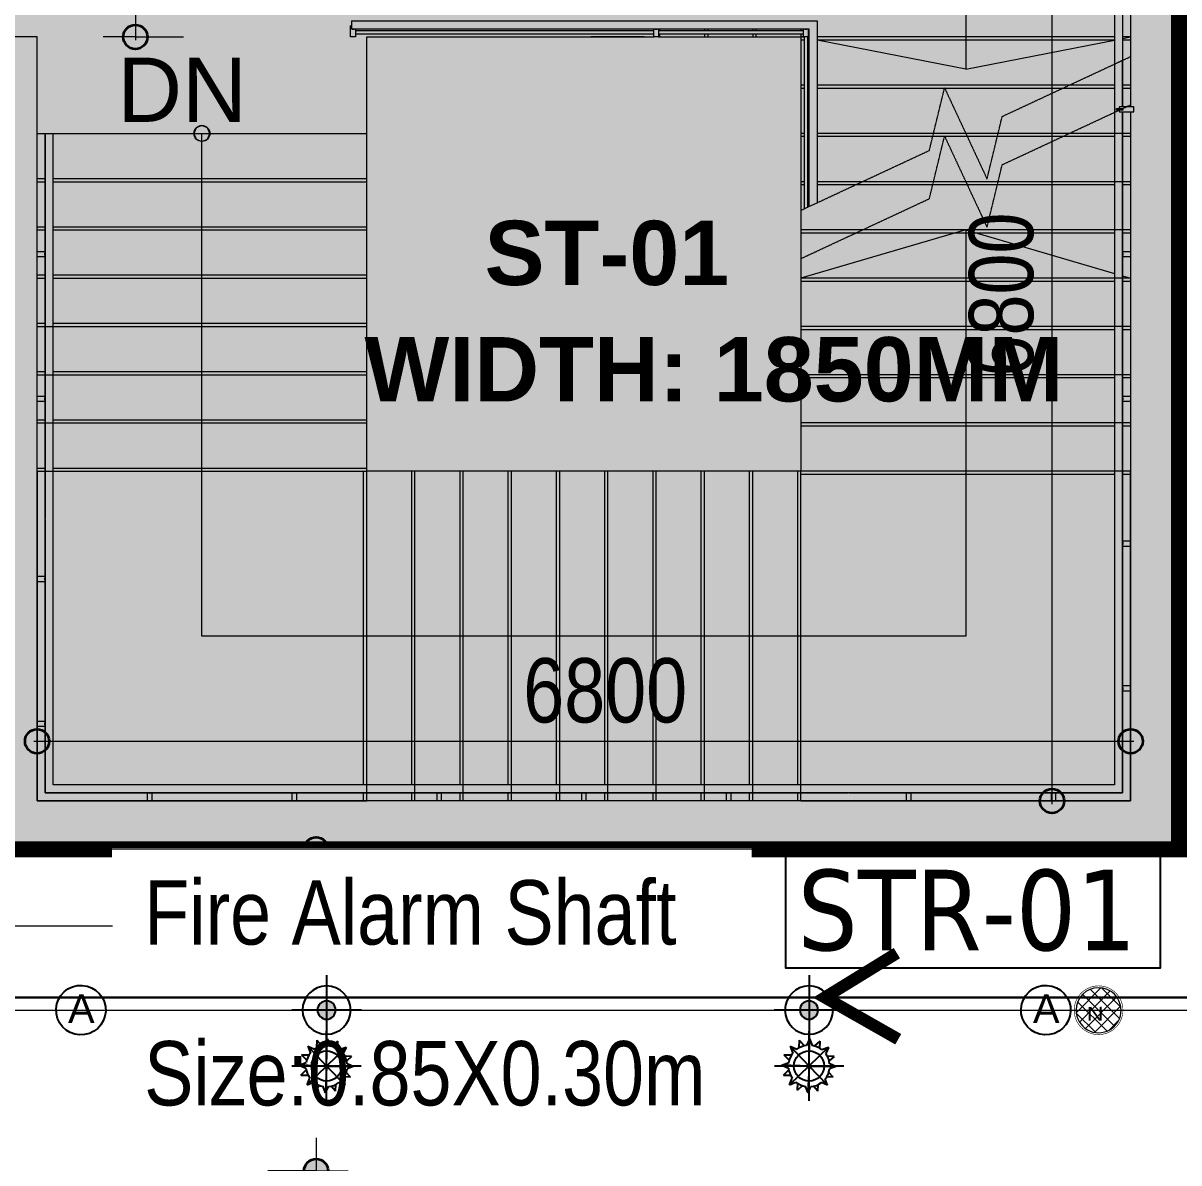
# Model space of a CAD drawing. Header units: millimetres. Extents: x 1706 to 249912, y -487248 to 27192.
# Drawn here: x 93299 to 100486, y -472397 to -465312 of the extents above; entities that cross this region are included whole.
import ezdxf

# ---------------------------------------------------------------- set-up
doc = ezdxf.new("R2010")
doc.units = ezdxf.units.MM
for name, pattern in [('DASHDOT', [1, 0.5, -0.25, 0, -0.25]), ('HIDDEN', [0.375, 0.25, -0.125]), ('Overhead', [3.96875, 2.38125, -1.5875])]:
    doc.linetypes.add(name, pattern=pattern)
doc.layers.get('0').update_dxf_attribs({"color": 251})
doc.layers.get('Defpoints').update_dxf_attribs({"color": 251})
for name, color, linetype in [('25∅', 1, 'DASHDOT'), ('FF-CEILING SPEAKER', 170, 'Continuous'), ('FIRE DISTANCE', 1, 'HIDDEN'), ('FIRE TEXT', 7, 'Continuous'), ('I-ANNO-HTCH', 251, 'Continuous'), ('PHE-MULTI SENSOR DETECTOR (ABOVE', 3, 'Continuous'), ('TRAVEL DISTANCE', 1, 'Continuous')]:
    doc.layers.add(name, color=color, linetype=linetype)
for name, color, linetype, lineweight in [('A-ANNO-DIMS', 251, 'Continuous', 5), ('A-ANNO-DIMS-200', 251, 'Continuous', 5), ('A-FLOR', 251, 'Continuous', 5), ('A-FLOR-HRAL', 251, 'Continuous', 5), ('A-WALL', 251, 'Continuous', 5), ('A-WALL-PATT', 251, 'Continuous', 25), ('Fire Speaker', 202, 'Continuous', 9), ('G-ANNO-TEXT', 251, 'Continuous', 5), ('M-FIRE-FHC', 251, 'Continuous', 9), ('McD-Fire', 1, 'Continuous', 13), ('McD-FIRE-SPRINKLER LINES', 1, 'Continuous', 9), ('McD-Travel-Distance', 192, 'Continuous', 13), ('S-STRS', 251, 'Continuous', 5), ('S-STRS-ANNO', 251, 'Continuous', 5), ('S-STRS-IDEN', 251, 'Continuous', 5), ('S-STRS-MBND', 251, 'Overhead', 5)]:
    doc.layers.add(name, color=color, linetype=linetype, lineweight=lineweight)
doc.layers.add('FF-PENDENT SPRINKLER', color=7, linetype='Continuous', true_color=0xcc0099)
doc.styles.add('Arial', font='arial.ttf', dxfattribs={"height": 300})
doc.styles.add('Arial Narrow', font='ARIALN.TTF', dxfattribs={"height": 450})
doc.styles.add('Arial_B_1', font='arialbd.ttf', dxfattribs={"height": 450})
doc.styles.add('MU', font='symusic.shx')
doc.styles.add('romand', font='romand.shx')
doc.styles.add('SWBI', font='tahoma.ttf')
doc.styles.add('Swis721 Cn BT', font='swissc.ttf', dxfattribs={"height": 395.68567})
doc.dimstyles.new('DIM 200', dxfattribs={"dimtxt": 150, "dimasz": 150, "dimexe": 50, "dimexo": 75, "dimgap": 75, "dimtad": 1, "dimdec": 0, "dimrnd": 5, "dimdsep": 46, "dimtxsty": 'romand', "dimcen": 0, "dimclrd": 7, "dimclre": 7, "dimclrt": 7, "dimadec": 0, "dimazin": 0, "dimtfac": 1, "dimtdec": 0, "dimtmove": 2, "dimatfit": 3, "dimfxl": 1, "dimtolj": 1, "dimtzin": 0, "dimarcsym": 0})
doc.dimstyles.new('RSP_DIM_2_0mm__DOT_', dxfattribs={"dimscale": 304.8, "dimtxt": 409.372389, "dimasz": 1.968504, "dimexe": 0.984252, "dimexo": 0.0625, "dimgap": 0, "dimtad": 1, "dimdec": 0, "dimrnd": 5, "dimzin": 0, "dimdsep": 46, "dimtxsty": 'Arial Narrow', "dimblk1": 'DOTSMALL', "dimblk2": 'DOTSMALL', "dimsah": 1, "dimcen": 0.09, "dimdle": 0.065617, "dimazin": 0, "dimtfac": 1, "dimtdec": 4, "dimtix": 1, "dimtmove": 0, "dimatfit": 3, "dimfxl": 0.656168, "dimfxlon": 1, "dimtvp": 1, "dimtolj": 1, "dimtzin": 0, "dimarcsym": 2})
doc.dimstyles.new('RSP_DIM_2_0mm__DOT__1', dxfattribs={"dimscale": 304.8, "dimtxt": 409.372389, "dimasz": 1.968504, "dimexe": 0.984252, "dimexo": 0.0625, "dimgap": 0, "dimtad": 1, "dimdec": 0, "dimrnd": 5, "dimzin": 0, "dimdsep": 46, "dimtxsty": 'Arial Narrow', "dimblk1": 'DOTSMALL', "dimblk2": 'DOTSMALL', "dimsah": 1, "dimcen": 0.09, "dimdle": 0.065617, "dimazin": 0, "dimtfac": 1, "dimtdec": 4, "dimtix": 1, "dimtmove": 2, "dimatfit": 3, "dimfxl": 0.656168, "dimfxlon": 1, "dimtvp": 1, "dimtolj": 1, "dimtzin": 0, "dimarcsym": 2})

# ---------------------------------------------------------------- blocks, each defined once
blk = doc.blocks.new('*D1159')
at = {"layer": 'Defpoints', "color": 0, "transparency": 16777216}
for p in [(-14007.4, 0), (-13650, 0), (-13650, -2050)]:
    blk.add_point(p, dxfattribs=at)
at = {"layer": 'McD-Fire', "color": 7, "lineweight": -2, "transparency": 16777216}
for p, q in [((-13725, 0), (-14057.4, 0)), ((-14007.4, -1900), (-14007.4, -150)), ((-13725, -2050), (-14057.4, -2050))]:
    blk.add_line(p, q, dxfattribs=at)
at = {"layer": 'McD-Fire', "color": 7, "transparency": 16777216}
for points in [[(-14032.4, -150), (-13982.4, -150), (-14007.4, 0)], [(-14032.4, -1900), (-13982.4, -1900), (-14007.4, -2050)]]:
    blk.add_solid(points, dxfattribs=at)
at = {"layer": 'McD-Fire', "color": 7, "transparency": 16777216, "insert": (-14157.4, -1025), "char_height": 150, "attachment_point": 5, "rotation": 90, "style": 'romand'}
blk.add_mtext('\\A1;2050', dxfattribs=at)
blk = doc.blocks.new('A$C2d0f243c')
at = {"layer": 'TRAVEL DISTANCE', "color": 7, "ltscale": 30, "const_width": 75}
blk.add_lwpolyline([(-446.8, 277.3), (0, 0), (-457.5, -257.9)], dxfattribs=at)
blk = doc.blocks.new('UPRIGHT SPRINKLER -68°C')
at = {"color": 6}
for p, q in [((-36.5, 100.2, 2.6), (-37.7, 71.9, 2.6)), ((-36.5, 100.2, 2.6), (-16.8, 79.1, 2.6)), ((-1.2, -0.5, 2.6), (2.7, 106.3, 2.6)), ((42.9, 97.7, 2.6), (21.4, 77.4, 2.6)), ((42.9, 97.7, 2.6), (42.3, 67.9, 2.6)), ((71.9, -76.9, 2.6), (-74.3, 75.8, 2.6)), ((76.2, 73.6, 2.6), (-1.2, -0.5, 2.6)), ((-1.2, -0.5, 2.6), (-105.9, 3.7, 2.6)), ((-96, 44.9, 2.6), (-78, 25.4, 2.6)), ((-96, 44.9, 2.6), (-68.9, 44.1, 2.6)), ((99.4, 37.6, 2.6), (69.7, 38.9, 2.6)), ((99.4, 37.6, 2.6), (77.9, 17.6, 2.6)), ((-99.2, -35.2, 2.6), (-80.4, -17.8, 2.6)), ((-99.2, -35.2, 2.6), (-73.9, -36.4, 2.6)), ((-76.5, -72.6, 2.6), (-1.2, -0.5, 2.6)), ((-1.2, -0.5, 2.6), (-3.6, -105.1, 2.6)), ((-1.2, -0.5, 2.6), (105.4, -2.5, 2.6)), ((96.4, -42.9, 2.6), (68.5, -42, 2.6)), ((96.4, -42.9, 2.6), (77.1, -22, 2.6)), ((-44.9, -94.6, 2.6), (-43.8, -69.5, 2.6)), ((-44.9, -94.6, 2.6), (-26.1, -77.7, 2.6)), ((36.3, -98.4, 2.6), (18.6, -79.2, 2.6)), ((36.3, -98.4, 2.6), (37.6, -71.8, 2.6))]:
    blk.add_line(p, q, dxfattribs=at)
at = {"color": 5}
for p, q in [((2.7, 106.3, 2.6), (-9.1, 80.2, 2.6)), ((2.7, 106.3, 2.6), (13.1, 79.3, 2.6)), ((-74.4, 76, 2.6), (-48.5, 65.4, 2.6)), ((-74.4, 76, 2.6), (-64.1, 50.7, 2.6)), ((76.2, 73.6, 2.6), (49, 63.2, 2.6)), ((76.2, 73.6, 2.6), (64.6, 46.9, 2.6)), ((-105.9, 3.4, 2.6), (-81.1, 13, 2.6)), ((-105.9, 3.4, 2.6), (-82, -7.4, 2.6)), ((105.4, -2.8, 2.6), (79.4, 9.1, 2.6)), ((105.4, -2.8, 2.6), (79, -12.9, 2.6)), ((-76.5, -72.6, 2.6), (-66.4, -48.8, 2.6)), ((-76.5, -72.6, 2.6), (-52.6, -63.2, 2.6)), ((-3.6, -105.1, 2.6), (-12.9, -80.8, 2.6)), ((-3.6, -105.1, 2.6), (7.3, -81.2, 2.6)), ((71.8, -76.8, 2.6), (47.2, -65.7, 2.6)), ((71.8, -76.8, 2.6), (62.3, -51, 2.6))]:
    blk.add_line(p, q, dxfattribs=at)
at = {"color": 5, "elevation": 2.6}
for points in [[(-1.2, -136.4), (-1.2, 135.3)], [(-137, -0.5), (134.7, -0.5)]]:
    blk.add_lwpolyline(points, dxfattribs=at)
at = {"color": 3}
blk.add_circle((-1.2, -0.5, 2.6), 59.2, dxfattribs=at)
at = {"color": 5}
for start, end in [(140.8422, 170.3714), (95.6315, 125.6992), (51.7639, 79.8685), (6.8313, 35.8146), (184.8407, 216.5012), (321.5184, 351.2266), (230.6178, 261.7138), (276.0216, 306.5945)]:
    blk.add_arc((-1.2, -0.5, 2.6), 81.1, start, end, dxfattribs=at)
blk = doc.blocks.new('PENDENT SPRINKLER (RG)')
at = {"linetype": 'Continuous', "extrusion": (0.000667552, -0.000166966, 1)}
h = blk.add_hatch(color=5, dxfattribs=at)
h.dxf.hatch_style = 1
edge = h.paths.add_edge_path()
edge.add_arc((0, 0), 56.7, 44.56198, 404.56198, ccw=False)
at = {"layer": '25∅', "linetype": 'Continuous', "extrusion": (0.000667552, -0.000166966, 1)}
h = blk.add_hatch(color=5, dxfattribs=at)
h.dxf.hatch_style = 1
edge = h.paths.add_edge_path()
edge.add_arc((0, 0), 56.7, 44.56198, 404.56198, ccw=False)
at = {"color": 222, "linetype": 'Continuous', "true_color": 0xcc0099, "extrusion": (0.000667073, -0.000166479, 1)}
for points in [[(0, -216.8), (0, 216.8)], [(-216.8, 0), (216.8, 0)]]:
    blk.add_lwpolyline(points, dxfattribs=at)
at = {"color": 222, "linetype": 'Continuous', "true_color": 0xcc0099, "extrusion": (0.000667552, -0.000166966, 1)}
blk.add_circle((0, 0), 149.9, dxfattribs=at)
at = {"color": 5, "linetype": 'Continuous', "extrusion": (0.000667552, -0.000166966, 1)}
blk.add_circle((0, 0), 56.7, dxfattribs=at)
at = {"layer": '25∅', "color": 5, "linetype": 'Continuous', "extrusion": (0.000667552, -0.000166966, 1)}
blk.add_circle((0, 0), 56.7, dxfattribs=at)
at = {"layer": 'FF-PENDENT SPRINKLER', "extrusion": (1.02436e-19, 0, -1), "xscale": 1.588226225829954, "yscale": 1.588226225829954, "zscale": 1.588226225829954}
blk.add_blockref('UPRIGHT SPRINKLER -68°C', (-345.8, 0.7, -3.9), dxfattribs=at)
blk = doc.blocks.new('Sprinklre')
at = {"layer": 'McD-FIRE-SPRINKLER LINES'}
blk.add_lwpolyline([(47300.3, -6000), (71300.3, -6000), (71300.3, 3056.7)], dxfattribs=at)
at = {"layer": 'FF-PENDENT SPRINKLER', "xscale": -1.000000000000001, "rotation": 90}
for p in [(50300.3, -6000), (53300.3, -6000)]:
    blk.add_blockref('PENDENT SPRINKLER (RG)', p, dxfattribs=at)
blk = doc.blocks.new('Above false ceiling')
at = {"extrusion": (0.007291, -0.048425, 0.9988)}
blk.add_circle((-0.1, 0.5, 0), 192.7, dxfattribs=at)
at = {"style": 'Arial'}
blk.add_text('A', height=222.3, rotation=0.00007, dxfattribs=at).set_placement((-100.5, -100, 0))
blk = doc.blocks.new('speaker11')
at = {"layer": 'Fire Speaker'}
h = blk.add_hatch(dxfattribs=at)
h.set_pattern_fill('ANSI37', color=55, scale=635.139625, angle=360, style=0)
h.set_pattern_definition([(45, (17103.404, -4644.425), (-56.13894, 56.13894), []), (135, (17103.404, -4644.425), (-56.13894, -56.13894), [])])
h.paths.add_polyline_path([(202, -5, 1), (-199, -5, 1)])
at = {"layer": 'Fire Speaker', "const_width": 5.24, "elevation": 141}
blk.add_lwpolyline([(-215, -5, 1), (218, -5, 1), (-215, -5)], format="xyb", dxfattribs=at)
at = {"layer": 'Fire Speaker'}
for start, end in [(0, 180), (180, 0)]:
    blk.add_arc((2, -5, 141), 200, start, end, dxfattribs=at)
at = {"layer": 'Fire Speaker', "color": 7, "style": 'MU', "width": 1.25}
blk.add_text('N', height=123, rotation=720, dxfattribs=at).set_placement((-103, -98, 141))
blk = doc.blocks.new('Railing - 40 x 12mm-1461041-2ND FLOOR PLAN_')
at = {"layer": 'A-FLOR-HRAL'}
for p, q in [((30, 15), (-20, 15)), ((-20, 6), (-17.5, 6)), ((-17.5, -6), (-20, -6)), ((-20, -15), (30, -15))]:
    blk.add_line(p, q, dxfattribs=at)
at = {"layer": 'A-FLOR-HRAL', "flags": 128}
blk.add_lwpolyline([(-17.5, 6), (-17.8, 3.1), (-17.9, 0), (-17.8, -3.1), (-17.5, -6)], dxfattribs=at)
blk = doc.blocks.new('Railing - 40 x 12mm-1460835-2ND FLOOR PLAN_')
at = {"layer": 'A-FLOR-HRAL'}
for p, q in [((30, 15), (-20, 15)), ((-20, 6), (-17.5, 6)), ((-17.5, -6), (-20, -6)), ((-20, -15), (30, -15))]:
    blk.add_line(p, q, dxfattribs=at)
at = {"layer": 'A-FLOR-HRAL', "flags": 128}
blk.add_lwpolyline([(-17.5, 6), (-17.8, 3.1), (-17.9, 0), (-17.8, -3.1), (-17.5, -6)], dxfattribs=at)
blk = doc.blocks.new('Railing - Railing-1460983-2ND FLOOR PLAN_')
for name, p, rotation in [('Railing - 40 x 12mm-1461041-2ND FLOOR PLAN_', (28188.5, -466747.4), 180), ('Railing - 40 x 12mm-1461041-2ND FLOOR PLAN_', (28188.5, -467647.4), 180), ('Railing - 40 x 12mm-1460835-2ND FLOOR PLAN_', (28188.5, -468767.4), 180), ('Railing - 40 x 12mm-1460835-2ND FLOOR PLAN_', (28188.5, -469667.4), 180), ('Railing - 40 x 12mm-1460835-2ND FLOOR PLAN_', (28858.5, -470117.4), 270), ('Railing - 40 x 12mm-1460835-2ND FLOOR PLAN_', (29758.5, -470117.4), 270), ('Railing - 40 x 12mm-1461041-2ND FLOOR PLAN_', (30658.5, -470117.4), 270), ('Railing - 40 x 12mm-1461041-2ND FLOOR PLAN_', (31558.5, -470117.4), 270), ('Railing - 40 x 12mm-1461041-2ND FLOOR PLAN_', (32458.5, -470117.4), 270), ('Railing - 40 x 12mm-1460835-2ND FLOOR PLAN_', (33578.5, -470117.4), 270), ('Railing - 40 x 12mm-1460835-2ND FLOOR PLAN_', (34478.5, -470117.4), 270)]:
    blk.add_blockref(name, p, dxfattribs=dict(rotation=rotation))
for name, p in [('Railing - 40 x 12mm-1461041-2ND FLOOR PLAN_', (34928.5, -466747.4)), ('Railing - 40 x 12mm-1461041-2ND FLOOR PLAN_', (34928.5, -467647.4)), ('Railing - 40 x 12mm-1460835-2ND FLOOR PLAN_', (34928.5, -468547.4)), ('Railing - 40 x 12mm-1460835-2ND FLOOR PLAN_', (34928.5, -469447.4))]:
    blk.add_blockref(name, p)
blk = doc.blocks.new('Top Rail Type - Top Rail_Internal_-1461018-2ND FLOOR PLAN_')
at = {"layer": 'A-FLOR-HRAL'}
for p, q in [((34908.5, -465832.7), (34908.5, -465542.8)), ((34858.5, -465566.1), (34858.5, -468103.3)), ((34908.5, -468103.3), (34908.5, -465862.1)), ((28208.5, -465997.4), (28208.5, -468086.2)), ((28258.5, -468086.2), (28258.5, -465997.4)), ((28208.5, -468086.2), (28208.5, -468391.5)), ((28258.5, -468391.5), (28258.5, -468086.2)), ((34858.5, -468103.3), (34858.5, -470047.4)), ((34908.5, -470097.4), (34908.5, -468103.3)), ((28208.5, -468396.8), (28208.5, -470097.4)), ((28258.5, -470047.4), (28258.5, -468396.8)), ((30202.6, -470047.4), (28258.5, -470047.4)), ((32897.3, -470047.4), (30202.6, -470047.4)), ((33202.6, -470047.4), (32897.3, -470047.4)), ((34858.5, -470047.4), (33207.9, -470047.4)), ((28208.5, -470097.4), (30202.6, -470097.4)), ((30202.6, -470097.4), (32897.3, -470097.4)), ((32897.3, -470097.4), (33202.6, -470097.4)), ((33207.9, -470097.4), (34908.5, -470097.4))]:
    blk.add_line(p, q, dxfattribs=at)
blk = doc.blocks.new('Top Rail Type - Top Rail_Internal_-V2-2ND FLOOR PLAN_')
at = {"layer": 'A-FLOR-HRAL'}
for p, q in [((34908.5, -465542.8), (34908.5, -465832.7)), ((34858.5, -465566.1), (34858.5, -468097.4)), ((34908.5, -465862.1), (34908.5, -468097.4)), ((28208.5, -465997.4), (28258.5, -465997.4)), ((28208.5, -468397.4), (28208.5, -465997.4)), ((28258.5, -468397.4), (28258.5, -465997.4)), ((34858.5, -468097.4), (34858.5, -470047.4)), ((34908.5, -468097.4), (34908.5, -470097.4)), ((28208.5, -470097.4), (28208.5, -468397.4)), ((28258.5, -470047.4), (28258.5, -468397.4)), ((30208.5, -470047.4), (28258.5, -470047.4)), ((33208.5, -470047.4), (30208.5, -470047.4)), ((34858.5, -470047.4), (33208.5, -470047.4)), ((30208.5, -470097.4), (28208.5, -470097.4)), ((33208.5, -470097.4), (30208.5, -470097.4)), ((34908.5, -470097.4), (33208.5, -470097.4))]:
    blk.add_line(p, q, dxfattribs=at)
blk = doc.blocks.new('Railing - 40 x 12mm 2-604314-2ND FLOOR PLAN_')
at = {"layer": 'A-FLOR-HRAL'}
for p, q in [((30, 15), (-39, 15)), ((-20, 6), (-17.5, 6)), ((30, -15), (30, 15)), ((-17.5, -6), (-20, -6)), ((-20, -15), (30, -15))]:
    blk.add_line(p, q, dxfattribs=at)
at = {"layer": 'A-FLOR-HRAL', "flags": 128}
for points in [[(-39, 15), (-39.8, 14.7), (-40.5, 13.9), (-41.2, 12.5), (-41.8, 10.7)], [(-17.5, 6), (-17.8, 3.1), (-17.9, 0), (-17.8, -3.1), (-17.5, -6)]]:
    blk.add_lwpolyline(points, dxfattribs=at)
blk = doc.blocks.new('Railing - 40 x 12mm 2-V3-2ND FLOOR PLAN_')
at = {"layer": 'A-FLOR-HRAL'}
for p, q in [((30, 15), (-20, 15)), ((-20, 6), (-17.5, 6)), ((30, -15), (30, 15)), ((-17.5, -6), (-20, -6)), ((-20, -15), (30, -15))]:
    blk.add_line(p, q, dxfattribs=at)
at = {"layer": 'A-FLOR-HRAL', "flags": 128}
blk.add_lwpolyline([(-17.5, 6), (-17.8, 3.1), (-17.9, 0), (-17.8, -3.1), (-17.5, -6)], dxfattribs=at)
blk = doc.blocks.new('Railing - 40 x 12mm 2-1461750-2ND FLOOR PLAN_')
at = {"layer": 'A-FLOR-HRAL'}
for p, q in [((30, 15), (-20, 15)), ((-20, 6), (-17.5, 6)), ((30, -15), (30, 15)), ((-17.5, -6), (-20, -6)), ((-20, -15), (30, -15))]:
    blk.add_line(p, q, dxfattribs=at)
at = {"layer": 'A-FLOR-HRAL', "flags": 128}
blk.add_lwpolyline([(-17.5, 6), (-17.8, 3.1), (-17.9, 0), (-17.8, -3.1), (-17.5, -6)], dxfattribs=at)
blk = doc.blocks.new('Railing - Railing-2413934-2ND FLOOR PLAN_')
at = {"layer": 'A-FLOR-HRAL'}
for p, q in [((30137.8, -465377.4), (31994.2, -465377.4)), ((30138.1, -465357.4), (31993.9, -465357.4)), ((32022.8, -465377.4), (32924.2, -465377.4)), ((32023.1, -465357.4), (32923.9, -465357.4)), ((32928.5, -465399.1), (32928.5, -466466.1)), ((32948.5, -465399.1), (32948.5, -466456.7)), ((32928.5, -466466.1), (32948.5, -466456.7)), ((32928.5, -466466.1), (32948.5, -466456.7)), ((32928.5, -466466.1), (32948.5, -466456.7)), ((32928.5, -466466.1), (32948.5, -466456.7)), ((32928.5, -466466.1), (32948.5, -466456.7))]:
    blk.add_line(p, q, dxfattribs=at)
at = {"extrusion": (0, 0, -1), "zscale": -1, "rotation": 270}
for name, p in [('Railing - 40 x 12mm 2-604314-2ND FLOOR PLAN_', (-30123.5, -465367.4)), ('Railing - 40 x 12mm 2-V3-2ND FLOOR PLAN_', (-32008.5, -465367.4)), ('Railing - 40 x 12mm 2-1461750-2ND FLOOR PLAN_', (-32938.5, -465367.4))]:
    blk.add_blockref(name, p, dxfattribs=at)
blk = doc.blocks.new('Railing - 40 x 12mm-V4-2ND FLOOR PLAN_')
at = {"layer": 'A-FLOR-HRAL'}
for p, q in [((50, 15), (-20, 15)), ((-20, 6), (-17.5, 6)), ((50, -15), (50, 15)), ((-17.5, -6), (-20, -6)), ((-20, -15), (50, -15))]:
    blk.add_line(p, q, dxfattribs=at)
at = {"layer": 'A-FLOR-HRAL', "flags": 128}
blk.add_lwpolyline([(-17.5, 6), (-17.8, 3.1), (-17.9, 0), (-17.8, -3.1), (-17.5, -6)], dxfattribs=at)
blk = doc.blocks.new('Railing - 40 x 12mm-V5-2ND FLOOR PLAN_')
at = {"layer": 'A-FLOR-HRAL'}
for p, q in [((50, 15), (-20, 15)), ((-20, 6), (-17.5, 6)), ((50, -15), (50, 15)), ((-17.5, -6), (-20, -6)), ((-20, -15), (50, -15))]:
    blk.add_line(p, q, dxfattribs=at)
at = {"layer": 'A-FLOR-HRAL', "flags": 128}
blk.add_lwpolyline([(-17.5, 6), (-17.8, 3.1), (-17.9, 0), (-17.8, -3.1), (-17.5, -6)], dxfattribs=at)
blk = doc.blocks.new('Railing - 40 x 12mm-V6-2ND FLOOR PLAN_')
at = {"layer": 'A-FLOR-HRAL'}
for p, q in [((-57.1, -6), (-57.1, 6)), ((-57.1, 6), (-38, 6)), ((50, 15), (-39, 15)), ((-38, 6), (-17.5, 6)), ((-38, 6), (-38, -6)), ((50, -15), (50, 15)), ((-38, -6), (-57.1, -6)), ((-39, -15), (50, -15)), ((-17.5, -6), (-38, -6))]:
    blk.add_line(p, q, dxfattribs=at)
at = {"layer": 'A-FLOR-HRAL', "flags": 128}
for points in [[(-39, 15), (-39.8, 14.7), (-40.5, 13.9), (-41.2, 12.5), (-41.8, 10.7), (-42.3, 8.5), (-42.7, 6)], [(-17.5, 6), (-17.8, 3.1), (-17.9, 0), (-17.8, -3.1), (-17.5, -6)], [(-42.7, -6), (-42.3, -8.5), (-41.8, -10.7), (-41.2, -12.5), (-40.5, -13.9), (-39.8, -14.7), (-39, -15)]]:
    blk.add_lwpolyline(points, dxfattribs=at)
blk = doc.blocks.new('Railing - Railing-1463117-2ND FLOOR PLAN_')
at = {"rotation": 90}
for name, p in [('Railing - 40 x 12mm-V4-2ND FLOOR PLAN_', (32458.5, -463377.4)), ('Railing - 40 x 12mm-V5-2ND FLOOR PLAN_', (33358.5, -463377.4)), ('Railing - 40 x 12mm-V5-2ND FLOOR PLAN_', (34258.5, -463377.4))]:
    blk.add_blockref(name, p, dxfattribs=at)
for name, p in [('Railing - 40 x 12mm-V5-2ND FLOOR PLAN_', (34928.5, -463827.4)), ('Railing - 40 x 12mm-V5-2ND FLOOR PLAN_', (34928.5, -464727.4)), ('Railing - 40 x 12mm-V6-2ND FLOOR PLAN_', (34928.5, -465847.4))]:
    blk.add_blockref(name, p)
blk = doc.blocks.new('Top Rail Type - Top Rail_Internal_-2413935-2ND FLOOR PLAN_')
at = {"layer": 'A-FLOR-HRAL'}
for p, q in [((30113.5, -465297.4), (30113.5, -465347.4)), ((30113.5, -465297.4), (32008.5, -465297.4)), ((32008.5, -465297.4), (33008.5, -465297.4)), ((33008.5, -465297.4), (33008.5, -466428.8)), ((30113.5, -465347.4), (32008.5, -465347.4)), ((32008.5, -465347.4), (32958.5, -465347.4)), ((32958.5, -465347.4), (32958.5, -466452.1)), ((32958.5, -466452.1), (33008.5, -466428.8))]:
    blk.add_line(p, q, dxfattribs=at)
blk = doc.blocks.new('Top Rail Type - Top Rail_Internal_-1463152-2ND FLOOR PLAN_')
at = {"layer": 'A-FLOR-HRAL'}
for p, q in [((32008.5, -463397.4), (32008.5, -463447.4)), ((32008.5, -463397.4), (32908.5, -463397.4)), ((32908.5, -463397.4), (34908.5, -463397.4)), ((34908.5, -463397.4), (34908.5, -465097.4)), ((32008.5, -463447.4), (32908.5, -463447.4)), ((32908.5, -463447.4), (34858.5, -463447.4)), ((34858.5, -463447.4), (34858.5, -465097.4)), ((34858.5, -465097.4), (34858.5, -465566.1)), ((34908.5, -465097.4), (34908.5, -465542.8)), ((34858.5, -465566.1), (34908.5, -465542.8))]:
    blk.add_line(p, q, dxfattribs=at)
blk = doc.blocks.new('DIMBLOCK139-2ND FLOOR PLAN_')
at = {"layer": 'A-ANNO-DIMS-200', "lineweight": 35, "transparency": 16777216}
h = blk.add_hatch(color=256, dxfattribs=at)
edge = h.paths.add_edge_path()
edge.add_arc((208021.4, -469776.3), 75, 0, 360)
h = blk.add_hatch(color=256, dxfattribs=at)
edge = h.paths.add_edge_path()
edge.add_arc((214821.4, -469776.3), 75, 0, 360)
at = {"layer": 'A-ANNO-DIMS-200', "transparency": 16777216}
for p, q in [((208021.4, -469776.3), (208021.4, -469576.3)), ((214821.4, -469776.3), (214821.4, -469576.3)), ((208001.4, -469776.3), (214841.4, -469776.3)), ((208021.4, -469776.3), (208021.4, -470076.3)), ((214821.4, -469776.3), (214821.4, -470076.3))]:
    blk.add_line(p, q, dxfattribs=at)
at = {"layer": 'A-ANNO-DIMS-200', "lineweight": 35, "transparency": 16777216}
for centre in [(208021.4, -469776.3), (214821.4, -469776.3)]:
    blk.add_circle(centre, 75, dxfattribs=at)
at = {"layer": 'A-ANNO-DIMS-200', "color": 0, "transparency": 16777216, "insert": (211044.5, -469259.4), "char_height": 400, "width": 904.518, "attachment_point": 1, "line_spacing_factor": 0.974696, "style": 'Arial Narrow'}
blk.add_mtext('6800', dxfattribs=at)
blk = doc.blocks.new('_DotSmall')
at = {"color": 0, "linetype": 'ByBlock', "const_width": 0.5}
blk.add_lwpolyline([(-0.0625, 0, 1), (0.0625, 0, 1)], format="xyb", close=True, dxfattribs=at)
blk = doc.blocks.new('DIMBLOCK140-2ND FLOOR PLAN_')
at = {"layer": 'A-ANNO-DIMS-200', "lineweight": 35, "transparency": 16777216}
h = blk.add_hatch(color=256, dxfattribs=at)
edge = h.paths.add_edge_path()
edge.add_arc((214332.6, -463347.4), 75, 0, 360)
h = blk.add_hatch(color=256, dxfattribs=at)
edge = h.paths.add_edge_path()
edge.add_arc((214332.6, -470147.4), 75, 0, 360)
at = {"layer": 'A-ANNO-DIMS-200', "transparency": 16777216}
for p, q in [((214332.6, -470167.4), (214332.6, -463327.4)), ((214332.6, -463347.4), (214132.6, -463347.4)), ((214332.6, -463347.4), (214632.6, -463347.4)), ((214332.6, -470147.4), (214132.6, -470147.4)), ((214332.6, -470147.4), (214632.6, -470147.4))]:
    blk.add_line(p, q, dxfattribs=at)
at = {"layer": 'A-ANNO-DIMS-200', "lineweight": 35, "transparency": 16777216}
for centre in [(214332.6, -463347.4), (214332.6, -470147.4)]:
    blk.add_circle(centre, 75, dxfattribs=at)
at = {"layer": 'A-ANNO-DIMS-200', "color": 0, "transparency": 16777216, "insert": (213815.7, -467508.5), "char_height": 400, "width": 904.518, "attachment_point": 1, "rotation": 90, "line_spacing_factor": 0.974696, "style": 'Arial Narrow'}
blk.add_mtext('6800', dxfattribs=at)
blk = doc.blocks.new('DIMBLOCK142-2ND FLOOR PLAN_')
at = {"layer": 'A-ANNO-DIMS-200', "lineweight": 35, "transparency": 16777216}
h = blk.add_hatch(color=256, dxfattribs=at)
edge = h.paths.add_edge_path()
edge.add_arc((208632.7, -463347.4), 75, 0, 360)
h = blk.add_hatch(color=256, dxfattribs=at)
edge = h.paths.add_edge_path()
edge.add_arc((208632.7, -465397.4), 75, 0, 360)
at = {"layer": 'A-ANNO-DIMS-200', "transparency": 16777216}
for p, q in [((208632.7, -463327.4), (208632.7, -465417.4)), ((208632.7, -463347.4), (208332.7, -463347.4)), ((208632.7, -463347.4), (208832.7, -463347.4)), ((208632.7, -465397.4), (208432.7, -465397.4)), ((208632.7, -465397.4), (208932.7, -465397.4))]:
    blk.add_line(p, q, dxfattribs=at)
at = {"layer": 'A-ANNO-DIMS-200', "lineweight": 35, "transparency": 16777216}
for centre in [(208632.7, -463347.4), (208632.7, -465397.4)]:
    blk.add_circle(centre, 75, dxfattribs=at)
at = {"layer": 'A-ANNO-DIMS-200', "color": 0, "transparency": 16777216, "insert": (208115.8, -464749.3), "char_height": 400, "width": 904.518, "attachment_point": 1, "rotation": 90, "line_spacing_factor": 0.974696, "style": 'Arial Narrow'}
blk.add_mtext('2050', dxfattribs=at)
blk = doc.blocks.new('DIMBLOCK186-2ND FLOOR PLAN_')
at = {"layer": 'A-ANNO-DIMS-200', "lineweight": 35, "transparency": 16777216}
h = blk.add_hatch(color=256, dxfattribs=at)
edge = h.paths.add_edge_path()
edge.add_arc((209756.6, -470447.4), 75, 0, 360)
h = blk.add_hatch(color=256, dxfattribs=at)
edge = h.paths.add_edge_path()
edge.add_arc((209756.6, -472447.4), 75, 0, 360)
at = {"layer": 'A-ANNO-DIMS-200', "transparency": 16777216}
for p, q in [((209756.6, -470427.4), (209756.6, -472467.4)), ((209756.6, -470447.4), (209456.6, -470447.4)), ((209756.6, -470447.4), (209956.6, -470447.4)), ((209756.6, -472447.4), (209456.6, -472447.4)), ((209756.6, -472447.4), (209956.6, -472447.4))]:
    blk.add_line(p, q, dxfattribs=at)
at = {"layer": 'A-ANNO-DIMS-200', "lineweight": 35, "transparency": 16777216}
for centre in [(209756.6, -470447.4), (209756.6, -472447.4)]:
    blk.add_circle(centre, 75, dxfattribs=at)
at = {"layer": 'A-ANNO-DIMS-200', "color": 0, "transparency": 16777216, "insert": (209239.6, -471824.3), "char_height": 400, "width": 904.518, "attachment_point": 1, "rotation": 90, "line_spacing_factor": 0.974696, "style": 'Arial Narrow'}
blk.add_mtext('2000', dxfattribs=at)
blk = doc.blocks.new('zw$3B71')
at = {"layer": 'I-ANNO-HTCH', "true_color": 0x4554a5, "transparency": 33554523}
h = blk.add_hatch(color=175, dxfattribs=at)
h.dxf.hatch_style = 1
h.paths.add_polyline_path([(-10400, -7100), (-17800, -7100), (-17800, -2050), (-18996, -2050), (-19000, 300), (-10400, 300)])
at = {"layer": 'FIRE DISTANCE', "linetype": 'Continuous', "ltscale": 100}
blk.add_lwpolyline([(-17800, -2050, 100, 100, 0), (-17798.5, -7100, 100, 100, 0), (-10400, -7100, 100, 100, 0), (-10400, 300, 100, 100, 0), (-17798.5, 300, 0, 0, 0)], format="xyseb", dxfattribs=at)
at = {"layer": 'FIRE TEXT', "color": 7, "ltscale": 30}
blk.add_lwpolyline([(-12845.2, -7117.7), (-12845.2, -7838.2), (-10514.6, -7838.2), (-10514.6, -7117.7)], close=True, dxfattribs=at)
at = {"layer": 'McD-Travel-Distance', "ltscale": 100, "xscale": -1, "rotation": 359.762637984897}
blk.add_blockref('A$C2d0f243c', (-12601.5, -8021.4), dxfattribs=at)
at = {"layer": 'FIRE TEXT', "color": 7, "style": 'SWBI'}
blk.add_text('STR-01', height=500, dxfattribs=at).set_placement((-12771.1, -7727.8))
at = {"layer": 'McD-Fire'}
dim = blk.add_aligned_dim(p1=(-13650, -2050), p2=(-13650, 0), distance=357.4, dimstyle='DIM 200', dxfattribs=at)
dim.commit()
dim.dimension.update_dxf_attribs({"geometry": '*D1159', "text_midpoint": (-14157.4, -1025)})
blk.add_leader([(-18350.4, -2250), (-18350.4, 1476.8), (-17024.7, 1476.8)], dimstyle='DIM 200', override={"dimasz": 300, "dimgap": 75, "dimtad": 0}, dxfattribs=at)
at = {"layer": 'McD-Fire', "color": 7, "insert": (-16833.6, -7292.5), "char_height": 400, "width": 3576.376, "attachment_point": 1, "line_spacing_factor": 1.5, "style": 'Swis721 Cn BT', "bg_fill": 2}
blk.add_mtext('Fire Alarm Shaft\\PSize:0.85X0.30m', dxfattribs=at)
at = {"layer": 'McD-Fire'}
blk.add_lwpolyline([(-10400, -7100), (-17800, -7100), (-17800, -2050), (-18996, -2050), (-19000, 300), (-10400, 300)], close=True, dxfattribs=at)
at = {"layer": 'McD-Travel-Distance', "const_width": 15}
blk.add_lwpolyline([(5703.7, -121.2), (5703.7, -7021.4, -0.414214), (4703.7, -8021.4), (-18900.9, -8021.4, -0.414214), (-19900.9, -7021.4), (-19900.9, -2229.4, -0.414214), (-18900.9, -1229.4), (-18033.5, -1229.4)], format="xyb", dxfattribs=at)
at = {"layer": 'McD-Fire'}
blk.add_leader([(-17960.7, -5248.4), (-17960.7, -7576.2), (-17031.6, -7576.2)], dimstyle='DIM 200', override={"dimasz": 300, "dimgap": 75, "dimtad": 0}, dxfattribs=at)
blk = doc.blocks.new('A$Cdfc9e3fe')
at = {"layer": 'A-WALL-PATT'}
for points in [[(-10700, -7100), (-10400, -7100), (-10400, 0), (-10700, 0), (-10700, -465), (-10680, -467), (-10680, -495), (-10700, -495), (-10700, -1365), (-10680, -1367), (-10680, -1395), (-10700, -1395), (-10700, -2485), (-10680, -2487), (-10680, -2515), (-10700, -2515), (-10700, -6800)], [(-17712.6, -6800), (-17500, -6800), (-17500, -2050), (-17800, -2050), (-17800, -6800)], [(-14391.8, -7100), (-10700, -7100), (-10700, -6800), (-17800, -6800), (-17800, -7100), (-14723.9, -7100)]]:
    blk.add_hatch(color=256, dxfattribs=at).paths.add_polyline_path(points)
at = {"layer": 'S-STRS-ANNO'}
blk.add_hatch(color=256, dxfattribs=at).paths.add_polyline_path([(-16475, -2700), (-16439.6, -2685.4), (-16425, -2650), (-16439.6, -2614.6), (-16475, -2600), (-16510.4, -2614.6), (-16525, -2650), (-16510.4, -2685.4)])
h = blk.add_hatch(color=256, dxfattribs=at)
edge = h.paths.add_edge_path()
edge.add_arc((-16475, -2650), 50, 0, 360)
at = {"layer": 'A-FLOR'}
for p, q in [((-15450, -2650), (-15450, -2050)), ((-15450, -2050), (-13665, -2050)), ((-17500, -2650), (-17450, -2650)), ((-17400, -2650), (-15450, -2650))]:
    blk.add_line(p, q, dxfattribs=at)
at = {"layer": 'A-WALL'}
for p, q in [((-10700, -1394.4), (-10700, -2485.6)), ((-17500, -2050), (-18800, -2050)), ((-17500, -6800), (-17500, -2050)), ((-10700, -2514.4), (-10700, -6800)), ((-10700, -6800), (-17500, -6800)), ((-19000, -7100), (-10700, -7100)), ((-10700, -7100), (-10200, -7100))]:
    blk.add_line(p, q, dxfattribs=at)
at = {"layer": 'S-STRS'}
for p, q in [((-13630, -2000), (-13630, -2010)), ((-13350, -2000), (-13350, -2010)), ((-13330, -2000), (-13330, -2010)), ((-13050, -2000), (-13050, -2010)), ((-13030, -2000), (-13030, -2010)), ((-12750, -2000), (-12750, -2010)), ((-13635, -2050), (-13350, -2050)), ((-13630, -2030), (-13630, -2050)), ((-13350, -2030), (-13350, -2050)), ((-13350, -2050), (-13050, -2050)), ((-13330, -2030), (-13330, -2050)), ((-13050, -2030), (-13050, -2050)), ((-13050, -2050), (-12750, -2050)), ((-13030, -2030), (-13030, -2050)), ((-12750, -2030), (-12750, -2050)), ((-12735, -2050), (-12750, -2050)), ((-12750, -2050), (-12750, -2350)), ((-12730, -2070), (-12750, -2070)), ((-12700, -2070), (-12710, -2070)), ((-12700, -2050), (-12705, -2050)), ((-10800, -2050), (-12650, -2050)), ((-10800, -2070), (-12650, -2070)), ((-10700, -2050), (-10750, -2050)), ((-10700, -2070), (-10750, -2070)), ((-12750, -2350), (-12750, -2650)), ((-12730, -2350), (-12750, -2350)), ((-12730, -2370), (-12750, -2370)), ((-12700, -2350), (-12710, -2350)), ((-12700, -2370), (-12710, -2370)), ((-11081.6, -2350), (-12650, -2350)), ((-11857.9, -2370), (-12650, -2370)), ((-11124.5, -2370), (-11855.6, -2370)), ((-10800, -2370), (-11124.5, -2370)), ((-10800, -2350), (-11081.6, -2350)), ((-10700, -2350), (-10750, -2350)), ((-10700, -2370), (-10750, -2370)), ((-17500, -2650), (-17450, -2650)), ((-17400, -2650), (-15450, -2650)), ((-15450, -2950), (-15450, -2650)), ((-12750, -2650), (-12750, -2950)), ((-12730, -2650), (-12750, -2650)), ((-12700, -2650), (-12710, -2650)), ((-11925.9, -2650), (-12650, -2650)), ((-11725, -2650), (-11925.9, -2650)), ((-11524.1, -2650), (-11725, -2650)), ((-10800, -2650), (-11524.1, -2650)), ((-10700, -2650), (-10750, -2650)), ((-12730, -2670), (-12750, -2670)), ((-12700, -2670), (-12710, -2670)), ((-11930.8, -2670), (-12650, -2670)), ((-11715.7, -2670), (-11930.8, -2670)), ((-11529, -2670), (-11715.7, -2670)), ((-10800, -2670), (-11529, -2670)), ((-10700, -2670), (-10750, -2670)), ((-17500, -2930), (-17450, -2930)), ((-17400, -2930), (-15450, -2930)), ((-17500, -2950), (-17450, -2950)), ((-17400, -2950), (-15450, -2950)), ((-15450, -3250), (-15450, -2950)), ((-12750, -2950), (-12750, -3128)), ((-12730, -2950), (-12750, -2950)), ((-12730, -2970), (-12750, -2970)), ((-12700, -2950), (-12710, -2950)), ((-12700, -2970), (-12710, -2970)), ((-12368.4, -2950), (-12650, -2950)), ((-12411.2, -2970), (-12650, -2970)), ((-10800, -2970), (-12411.2, -2970)), ((-10800, -2950), (-12368.4, -2950)), ((-10700, -2950), (-10750, -2950)), ((-10700, -2970), (-10750, -2970)), ((-12750, -3128), (-12750, -3250)), ((-17500, -3230), (-17450, -3230)), ((-17400, -3230), (-15450, -3230)), ((-17500, -3250), (-17450, -3250)), ((-17400, -3250), (-15450, -3250)), ((-15450, -3550), (-15450, -3250)), ((-12750, -3250), (-12750, -3550)), ((-10800, -3250), (-12750, -3250)), ((-10800, -3270), (-12750, -3270)), ((-10700, -3250), (-10750, -3250)), ((-10700, -3270), (-10750, -3270)), ((-17500, -3530), (-17450, -3530)), ((-17500, -3550), (-17450, -3550)), ((-17400, -3530), (-15450, -3530)), ((-17400, -3550), (-15450, -3550)), ((-15450, -3850), (-15450, -3550)), ((-12750, -3550), (-12750, -3850)), ((-10800, -3550), (-12750, -3550)), ((-10800, -3570), (-12750, -3570)), ((-10700, -3550), (-10750, -3550)), ((-10700, -3570), (-10750, -3570)), ((-17500, -3830), (-17450, -3830)), ((-17500, -3850), (-17450, -3850)), ((-17400, -3830), (-15450, -3830)), ((-17400, -3850), (-15450, -3850)), ((-15450, -4150), (-15450, -3850)), ((-12750, -3850), (-12750, -4150)), ((-10800, -3850), (-12750, -3850)), ((-10800, -3870), (-12750, -3870)), ((-10700, -3850), (-10750, -3850)), ((-10700, -3870), (-10750, -3870)), ((-17500, -4130), (-17450, -4130)), ((-17500, -4150), (-17450, -4150)), ((-17400, -4130), (-15450, -4130)), ((-17400, -4150), (-15450, -4150)), ((-15450, -4450), (-15450, -4150)), ((-12750, -4150), (-12750, -4450)), ((-10800, -4150), (-12750, -4150)), ((-10700, -4150), (-10750, -4150)), ((-10800, -4170), (-12750, -4170)), ((-10700, -4170), (-10750, -4170)), ((-17500, -4430), (-17450, -4430)), ((-17500, -4450), (-17450, -4450)), ((-17400, -4430), (-15450, -4430)), ((-17400, -4450), (-15450, -4450)), ((-15450, -4750), (-15450, -4450)), ((-12750, -4450), (-12750, -4750)), ((-10800, -4450), (-12750, -4450)), ((-10700, -4450), (-10750, -4450)), ((-10800, -4470), (-12750, -4470)), ((-10700, -4470), (-10750, -4470)), ((-17500, -4730), (-17450, -4730)), ((-17400, -4730), (-15450, -4730)), ((-17500, -4750), (-17450, -4750)), ((-17400, -4750), (-15450, -4750)), ((-15470, -6700), (-15470, -4750)), ((-15450, -6700), (-15450, -4750)), ((-15150, -4750), (-15450, -4750)), ((-15170, -6700), (-15170, -4750)), ((-14850, -4750), (-15150, -4750)), ((-15150, -6700), (-15150, -4750)), ((-14870, -6700), (-14870, -4750)), ((-14550, -4750), (-14850, -4750)), ((-14850, -6700), (-14850, -4750)), ((-14570, -6700), (-14570, -4750)), ((-14250, -4750), (-14550, -4750)), ((-14550, -6700), (-14550, -4750)), ((-14270, -6700), (-14270, -4750)), ((-13950, -4750), (-14250, -4750)), ((-14250, -6700), (-14250, -4750)), ((-13970, -6700), (-13970, -4750)), ((-13650, -4750), (-13950, -4750)), ((-13950, -6700), (-13950, -4750)), ((-13670, -6700), (-13670, -4750)), ((-13350, -4750), (-13650, -4750)), ((-13650, -6700), (-13650, -4750)), ((-13370, -6700), (-13370, -4750)), ((-13050, -4750), (-13350, -4750)), ((-13350, -6700), (-13350, -4750)), ((-13070, -6700), (-13070, -4750)), ((-12750, -4750), (-13050, -4750)), ((-13050, -6700), (-13050, -4750)), ((-12770, -6700), (-12770, -4750)), ((-12750, -6700), (-12750, -4750)), ((-10800, -4750), (-12750, -4750)), ((-10800, -4770), (-12750, -4770)), ((-10700, -4750), (-10750, -4750)), ((-10700, -4770), (-10750, -4770)), ((-15470, -6800), (-15470, -6750)), ((-15450, -6800), (-15450, -6750)), ((-15170, -6800), (-15170, -6750)), ((-15150, -6800), (-15150, -6750)), ((-14870, -6800), (-14870, -6750)), ((-14850, -6800), (-14850, -6750)), ((-14570, -6800), (-14570, -6750)), ((-14550, -6800), (-14550, -6750)), ((-14270, -6800), (-14270, -6750)), ((-14250, -6800), (-14250, -6750)), ((-13970, -6800), (-13970, -6750)), ((-13950, -6800), (-13950, -6750)), ((-13670, -6800), (-13670, -6750)), ((-13650, -6800), (-13650, -6750)), ((-13370, -6800), (-13370, -6750)), ((-13350, -6800), (-13350, -6750)), ((-13070, -6800), (-13070, -6750)), ((-13050, -6800), (-13050, -6750)), ((-12770, -6800), (-12770, -6750)), ((-12750, -6800), (-12750, -6750))]:
    blk.add_line(p, q, dxfattribs=at)
at = {"layer": 'S-STRS-ANNO'}
for p, q in [((-11725, -1025), (-11725, -2050)), ((-12730, -2053.9), (-12750, -2050)), ((-12700, -2059.8), (-12710, -2057.8)), ((-11725, -2250), (-12650, -2069.5)), ((-11725, -2050), (-11725, -2250)), ((-11725, -2250), (-10800, -2069.5)), ((-10750, -2059.8), (-10700, -2050)), ((-16510.4, -2614.6), (-16525, -2650)), ((-16525, -2650), (-16510.4, -2685.4)), ((-16475, -2600), (-16510.4, -2614.6)), ((-16439.6, -2614.6), (-16475, -2600)), ((-16475, -2950), (-16475, -2650)), ((-16425, -2650), (-16439.6, -2614.6)), ((-16439.6, -2685.4), (-16425, -2650)), ((-16510.4, -2685.4), (-16475, -2700)), ((-16475, -2700), (-16439.6, -2685.4)), ((-16475, -3250), (-16475, -2950)), ((-16475, -3550), (-16475, -3250)), ((-11725, -3250), (-12750, -3550)), ((-11725, -3250), (-11725, -3550)), ((-11725, -3250), (-10800, -3520.7)), ((-16475, -3850), (-16475, -3550)), ((-11725, -3550), (-11725, -3850)), ((-10750, -3535.4), (-10700, -3550)), ((-16475, -4150), (-16475, -3850)), ((-11725, -3850), (-11725, -4150)), ((-16475, -4450), (-16475, -4150)), ((-11725, -4150), (-11725, -4450)), ((-16475, -4750), (-16475, -4450)), ((-11725, -4450), (-11725, -4750)), ((-16475, -5775), (-16475, -4750)), ((-11725, -4750), (-11725, -5775)), ((-15450, -5775), (-16475, -5775)), ((-15150, -5775), (-15450, -5775)), ((-14850, -5775), (-15150, -5775)), ((-14550, -5775), (-14850, -5775)), ((-14250, -5775), (-14550, -5775)), ((-13950, -5775), (-14250, -5775)), ((-13650, -5775), (-13950, -5775)), ((-13350, -5775), (-13650, -5775)), ((-13050, -5775), (-13350, -5775)), ((-12750, -5775), (-13050, -5775)), ((-11725, -5775), (-12750, -5775))]:
    blk.add_line(p, q, dxfattribs=at)
blk.add_circle((-16475, -2650), 50, dxfattribs=at)
at = {"layer": 'S-STRS-MBND'}
for p, q in [((-11498.4, -2544.3), (-10700, -2172)), ((-11951.6, -2755.7), (-11857.1, -2366.8)), ((-11857.1, -2366.8), (-11592.9, -2933.2)), ((-11498.4, -2844.3), (-10700, -2472)), ((-11592.9, -2933.2), (-11498.4, -2544.3)), ((-10700, -2650), (-11081.6, -2650)), ((-11951.6, -3055.7), (-11857.1, -2666.8)), ((-11857.1, -2666.8), (-11592.9, -3233.2)), ((-12650, -3081.3), (-11951.6, -2755.7)), ((-11592.9, -3233.2), (-11498.4, -2844.3)), ((-11725, -2950), (-11925.9, -2950)), ((-10700, -2950), (-11524.1, -2950)), ((-10700, -2950), (-10700, -4750)), ((-12750, -3428), (-11951.6, -3055.7)), ((-12750, -3128), (-12730, -3118.6)), ((-12710, -3109.3), (-12700, -3104.6)), ((-10700, -3250), (-12368.4, -3250)), ((-12750, -3428), (-12750, -4750)), ((-10700, -3550), (-12750, -3550)), ((-17500, -3850), (-15450, -3850)), ((-17500, -4750), (-17500, -3850)), ((-15450, -4750), (-15450, -3850)), ((-10700, -3850), (-12750, -3850)), ((-17500, -4150), (-15450, -4150)), ((-10700, -4150), (-12750, -4150)), ((-17500, -4450), (-15450, -4450)), ((-10700, -4450), (-12750, -4450)), ((-17500, -4750), (-17500, -6800)), ((-17500, -4750), (-15450, -4750)), ((-15450, -6800), (-15450, -4750)), ((-12750, -4750), (-15450, -4750)), ((-15150, -6800), (-15150, -4750)), ((-14850, -6800), (-14850, -4750)), ((-14550, -6800), (-14550, -4750)), ((-14250, -6800), (-14250, -4750)), ((-13950, -6800), (-13950, -4750)), ((-13650, -6800), (-13650, -4750)), ((-13350, -6800), (-13350, -4750)), ((-13050, -6800), (-13050, -4750)), ((-12750, -6800), (-12750, -4750)), ((-10700, -4750), (-12750, -4750)), ((-10700, -6800), (-10700, -4750)), ((-17500, -6800), (-15450, -6800)), ((-12750, -6800), (-15450, -6800)), ((-12750, -6800), (-10700, -6800))]:
    blk.add_line(p, q, dxfattribs=at)
at = {"layer": 'A-FLOR-HRAL'}
for name in ['Railing - Railing-1463117-2ND FLOOR PLAN_', 'Top Rail Type - Top Rail_Internal_-1463152-2ND FLOOR PLAN_', 'Railing - Railing-2413934-2ND FLOOR PLAN_', 'Top Rail Type - Top Rail_Internal_-2413935-2ND FLOOR PLAN_', 'Top Rail Type - Top Rail_Internal_-1461018-2ND FLOOR PLAN_', 'Top Rail Type - Top Rail_Internal_-V2-2ND FLOOR PLAN_', 'Railing - Railing-1460983-2ND FLOOR PLAN_']:
    blk.add_blockref(name, (-45658.5, 463347.4), dxfattribs=at)
at = {"layer": 'G-ANNO-TEXT', "char_height": 400, "attachment_point": 1, "style": 'Arial_B_1'}
for s, insert, width in [('ST-01', (-14717.5, -3192.7), 1513.586), ('WIDTH: 1850MM', (-15464.4, -3916.1), 4309.872)]:
    blk.add_mtext(s, dxfattribs=dict(at, insert=insert, width=width))
at = {"layer": 'S-STRS-IDEN', "insert": (-17001.7, -2178), "char_height": 400, "width": 964.381, "attachment_point": 1, "line_spacing_factor": 0.941778, "style": 'Arial'}
blk.add_mtext('DN', dxfattribs=at)
at = {"layer": 'A-ANNO-DIMS'}
for base, p1, p2, override, picture, middle in [((-16888.7, -2050), (-16688.7, 0), (-17088.7, -2050), {"dimpost": '<>', "dimfxl": 2088.659857}, 'DIMBLOCK142-2ND FLOOR PLAN_', (-17092.9, -1025)), ((-7398.8, -12667.7), (-7598.8, -11302.7), (-7598.8, -12667.7), {"dimpost": '<>', "dimfxl": 1365}, 'DIMBLOCK186-2ND FLOOR PLAN_', (-7603.1, -11985.2))]:
    dim = blk.add_linear_dim(base=base, p1=p1, p2=p2, angle=90, dimstyle='RSP_DIM_2_0mm__DOT_', override=override, dxfattribs=at)
    dim.commit()
    dim.dimension.update_dxf_attribs({"geometry": picture, "text_midpoint": middle, "insert": (-225521.4, 463347.4)})
dim = blk.add_linear_dim(base=(-11188.8, 0), p1=(-11388.8, -6800), p2=(-11388.8, 0), angle=90, dimstyle='RSP_DIM_2_0mm__DOT__1', override={"dimpost": '<>', "dimfxl": 6800}, dxfattribs=at)
dim.commit()
dim.dimension.update_dxf_attribs({"geometry": 'DIMBLOCK140-2ND FLOOR PLAN_', "text_midpoint": (-11439.1, -3708.9), "dimtype": 128, "text_rotation": 90, "insert": (-225521.4, 463347.4)})
dim = blk.add_linear_dim(base=(-10700, -6428.9), p1=(-17500, -6228.9), p2=(-10700, -6228.9), dimstyle='RSP_DIM_2_0mm__DOT_', override={"dimpost": '<>', "dimfxl": 6800.000147}, dxfattribs=at)
dim.commit()
dim.dimension.update_dxf_attribs({"geometry": 'DIMBLOCK139-2ND FLOOR PLAN_', "text_midpoint": (-14100, -6224.7), "insert": (-225521.4, 463347.4)})

msp = doc.modelspace()

# ---------------------------------------------------------------- block references
msp.add_blockref('A$Cdfc9e3fe', (110885.701, -463347.417))

# ---------------------------------------------------------------- next in the draw order: block references
at = {"layer": 'M-FIRE-FHC'}
msp.add_blockref('zw$3B71', (110885.699, -463347.417), dxfattribs=at)

# ---------------------------------------------------------------- next in the draw order: block references
at = {"layer": 'FF-CEILING SPEAKER', "extrusion": (-0.001975, -7.48263e-06, 0.999998), "xscale": 0.7000000000000396, "yscale": 0.7000000000000396, "zscale": 0.7000000000000396, "rotation": 0.2582616939796325}
msp.add_blockref('speaker11', (99984.9, -471444.79, -293.2), dxfattribs=at)
at = {"layer": 'McD-FIRE-SPRINKLER LINES'}
msp.add_blockref('Sprinklre', (44885.699, -465447.381), dxfattribs=at)
at = {"layer": 'PHE-MULTI SENSOR DETECTOR (ABOVE', "xscale": 0.8, "yscale": 0.8, "zscale": 0.8}
for p in [(93658.5, -471447.944), (99658.5, -471447.944)]:
    msp.add_blockref('Above false ceiling', p, dxfattribs=at)

doc.saveas('drawing.dxf')
